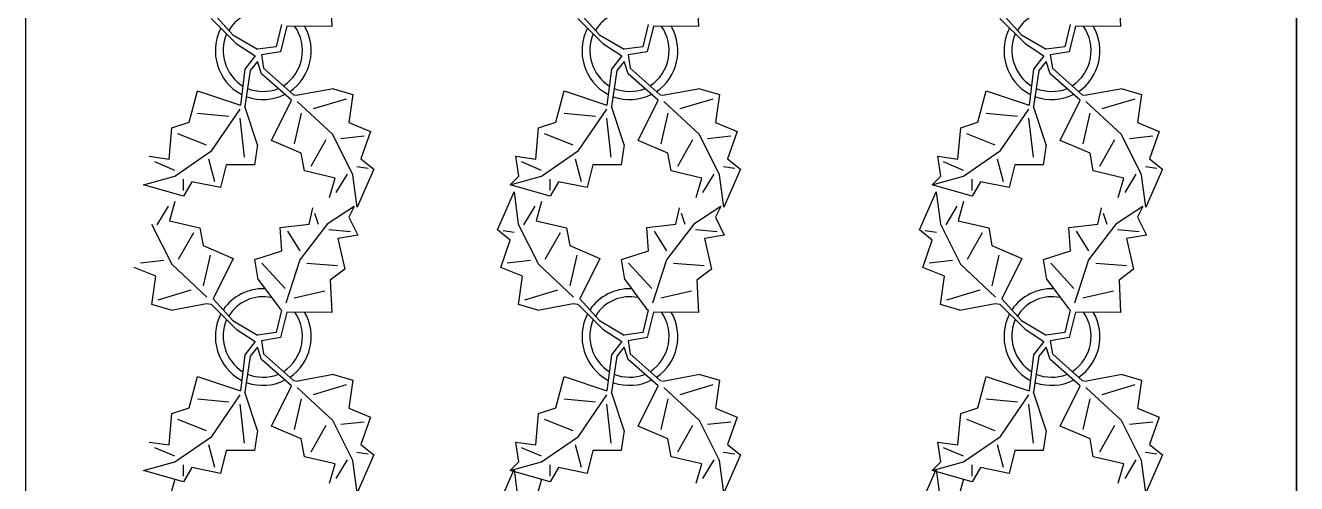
# Model space of a CAD drawing. Header units: inches. Extents: x 8624 to 20537, y 780 to 7738.
# Drawn here: x 17139.8 to 17297.6, y 1747.2 to 1804.2 of the extents above; entities that cross this region are included whole.
import ezdxf

# ---------------------------------------------------------------- set-up
doc = ezdxf.new("R2010")
doc.units = ezdxf.units.IN
doc.header["$MEASUREMENT"] = 0

msp = doc.modelspace()

# ---------------------------------------------------------------- linework, layer by layer
for p, q in [((17139.85, 2729.61), (17139.85, 1318.98)), ((17297.59, 2729.61), (17297.59, 1331.61))]:
    msp.add_line(p, q)
at = {"color": 73}
msp.add_line((17297.59, 1331.61), (17297.59, 2030.61), dxfattribs=at)
at = {"color": 114, "linetype": 'Continuous'}
for p, q in [((17177.68, 1808.02), (17177.88, 1804)), ((17223.18, 1808.02), (17223.38, 1804)), ((17275.56, 1808.02), (17275.75, 1804)), ((17162.9, 1805.03), (17166.02, 1801.9)), ((17165.57, 1802.99), (17163.13, 1805.69)), ((17208.4, 1805.03), (17211.52, 1801.9)), ((17211.07, 1802.99), (17208.63, 1805.69)), ((17260.78, 1805.03), (17263.9, 1801.9)), ((17263.44, 1802.99), (17261.01, 1805.69)), ((17171.62, 1804.27), (17170.98, 1801.5)), ((17172.29, 1804.04), (17171.5, 1800.89)), ((17177.88, 1804), (17172.29, 1804.04)), ((17217.12, 1804.27), (17216.48, 1801.5)), ((17217.79, 1804.04), (17217, 1800.89)), ((17223.38, 1804), (17217.79, 1804.04)), ((17269.49, 1804.27), (17268.85, 1801.5)), ((17270.16, 1804.04), (17269.37, 1800.89)), ((17275.75, 1804), (17270.16, 1804.04)), ((17165.57, 1802.99), (17168.63, 1801.19)), ((17166.02, 1801.9), (17168.37, 1800.38)), ((17170.98, 1801.5), (17168.63, 1801.19)), ((17170.98, 1801.5), (17170.98, 1801.5)), ((17211.07, 1802.99), (17214.13, 1801.19)), ((17211.52, 1801.9), (17213.87, 1800.38)), ((17216.48, 1801.5), (17214.13, 1801.19)), ((17216.48, 1801.5), (17216.48, 1801.5)), ((17263.44, 1802.99), (17266.5, 1801.19)), ((17263.9, 1801.9), (17266.24, 1800.38)), ((17268.85, 1801.5), (17266.5, 1801.19)), ((17268.85, 1801.5), (17268.85, 1801.5)), ((17168.37, 1800.38), (17167.09, 1798.72)), ((17171.5, 1800.89), (17169.15, 1800.48)), ((17169.15, 1800.48), (17169.41, 1798.85)), ((17213.87, 1800.38), (17212.59, 1798.72)), ((17217, 1800.89), (17214.65, 1800.48)), ((17214.65, 1800.48), (17214.91, 1798.85)), ((17266.24, 1800.38), (17264.96, 1798.72)), ((17269.37, 1800.89), (17267.03, 1800.48)), ((17267.03, 1800.48), (17267.29, 1798.85)), ((17167.09, 1798.72), (17166.52, 1794.26)), ((17167.72, 1798.55), (17167.07, 1794.07)), ((17168.63, 1799.67), (17167.72, 1798.55)), ((17169.15, 1798.14), (17168.63, 1799.67)), ((17169.41, 1798.85), (17173.1, 1795.53)), ((17212.59, 1798.72), (17212.02, 1794.26)), ((17213.22, 1798.55), (17212.57, 1794.07)), ((17214.13, 1799.67), (17213.22, 1798.55)), ((17214.65, 1798.14), (17214.13, 1799.67)), ((17214.91, 1798.85), (17218.6, 1795.53)), ((17264.96, 1798.72), (17264.39, 1794.26)), ((17265.59, 1798.55), (17264.94, 1794.07)), ((17266.5, 1799.67), (17265.59, 1798.55)), ((17267.03, 1798.14), (17266.5, 1799.67)), ((17267.29, 1798.85), (17270.97, 1795.53)), ((17172.87, 1794.86), (17169.15, 1798.14)), ((17218.37, 1794.86), (17214.65, 1798.14)), ((17270.74, 1794.86), (17267.03, 1798.14)), ((17160.16, 1792.14), (17161.22, 1796.02)), ((17161.22, 1796.02), (17166.52, 1794.26)), ((17173.1, 1795.53), (17173.67, 1795.47)), ((17178.06, 1796.28), (17173.67, 1795.47)), ((17178.06, 1796.28), (17180.47, 1795.58)), ((17180.47, 1795.58), (17179.97, 1792.08)), ((17205.66, 1792.14), (17206.72, 1796.02)), ((17206.72, 1796.02), (17212.02, 1794.26)), ((17218.6, 1795.53), (17219.17, 1795.47)), ((17223.56, 1796.28), (17219.17, 1795.47)), ((17223.56, 1796.28), (17225.97, 1795.58)), ((17225.97, 1795.58), (17225.47, 1792.08)), ((17258.03, 1792.14), (17259.09, 1796.02)), ((17259.09, 1796.02), (17264.39, 1794.26)), ((17270.97, 1795.53), (17271.54, 1795.47)), ((17275.94, 1796.28), (17271.54, 1795.47)), ((17275.94, 1796.28), (17278.34, 1795.58)), ((17278.34, 1795.58), (17277.85, 1792.08)), ((17162.98, 1788.6), (17166.51, 1793.75)), ((17168.64, 1789.31), (17167.07, 1794.07)), ((17170.38, 1789.86), (17172.87, 1794.86)), ((17177.98, 1790.58), (17173.59, 1794.68)), ((17179.67, 1794.98), (17175.57, 1793.77)), ((17208.48, 1788.6), (17212.01, 1793.75)), ((17214.14, 1789.31), (17212.57, 1794.07)), ((17215.88, 1789.86), (17218.37, 1794.86)), ((17223.48, 1790.58), (17219.09, 1794.68)), ((17225.17, 1794.98), (17221.07, 1793.77)), ((17260.86, 1788.6), (17264.38, 1793.75)), ((17266.52, 1789.31), (17264.94, 1794.07)), ((17268.25, 1789.86), (17270.74, 1794.86)), ((17275.85, 1790.58), (17271.46, 1794.68)), ((17277.54, 1794.98), (17273.44, 1793.77)), ((17158.03, 1791.43), (17160.16, 1792.14)), ((17165.11, 1792.84), (17161.22, 1793.2)), ((17166.44, 1792.61), (17167.01, 1787.77)), ((17174.07, 1793.27), (17173.18, 1789.46)), ((17179.97, 1792.08), (17182.68, 1790.99)), ((17203.53, 1791.43), (17205.66, 1792.14)), ((17210.61, 1792.84), (17206.72, 1793.2)), ((17211.94, 1792.61), (17212.51, 1787.77)), ((17219.57, 1793.27), (17218.68, 1789.46)), ((17225.47, 1792.08), (17228.18, 1790.99)), ((17255.91, 1791.43), (17258.03, 1792.14)), ((17262.98, 1792.84), (17259.09, 1793.2)), ((17264.31, 1792.61), (17264.89, 1787.77)), ((17271.94, 1793.27), (17271.05, 1789.46)), ((17277.85, 1792.08), (17280.55, 1790.99)), ((17157.68, 1787.54), (17158.03, 1791.43)), ((17158.74, 1790.72), (17162.28, 1789.31)), ((17180.49, 1785.58), (17177.98, 1790.58)), ((17182.68, 1790.99), (17181.48, 1787.58)), ((17203.18, 1787.54), (17203.53, 1791.43)), ((17204.24, 1790.72), (17207.78, 1789.31)), ((17225.99, 1785.58), (17223.48, 1790.58)), ((17228.18, 1790.99), (17226.98, 1787.58)), ((17255.56, 1787.54), (17255.91, 1791.43)), ((17256.62, 1790.72), (17260.15, 1789.31)), ((17278.36, 1785.58), (17275.85, 1790.58)), ((17280.55, 1790.99), (17279.36, 1787.58)), ((17168.64, 1789.31), (17168.29, 1786.83)), ((17174.08, 1788.27), (17170.38, 1789.86)), ((17175.29, 1786.67), (17177.18, 1789.97)), ((17181.88, 1790.38), (17178.98, 1790.08)), ((17214.14, 1789.31), (17213.79, 1786.83)), ((17219.58, 1788.27), (17215.88, 1789.86)), ((17220.79, 1786.67), (17222.68, 1789.97)), ((17227.38, 1790.38), (17224.48, 1790.08)), ((17266.52, 1789.31), (17266.16, 1786.83)), ((17271.96, 1788.27), (17268.25, 1789.86)), ((17273.16, 1786.67), (17275.05, 1789.97)), ((17279.75, 1790.38), (17276.85, 1790.08)), ((17155.21, 1787.89), (17157.68, 1787.54)), ((17158.39, 1785.42), (17162.98, 1788.6)), ((17163.34, 1784.71), (17162.63, 1787.54)), ((17174.49, 1786.07), (17174.08, 1788.27)), ((17181.48, 1787.58), (17183.09, 1786.29)), ((17200.71, 1787.89), (17203.18, 1787.54)), ((17201.06, 1785.42), (17200.71, 1787.89)), ((17203.89, 1785.42), (17208.48, 1788.6)), ((17208.84, 1784.71), (17208.13, 1787.54)), ((17219.99, 1786.07), (17219.58, 1788.27)), ((17226.98, 1787.58), (17228.59, 1786.29)), ((17253.08, 1787.89), (17255.56, 1787.54)), ((17253.43, 1785.42), (17253.08, 1787.89)), ((17256.26, 1785.42), (17260.86, 1788.6)), ((17261.21, 1784.71), (17260.5, 1787.54)), ((17272.36, 1786.07), (17271.96, 1788.27)), ((17279.36, 1787.58), (17280.96, 1786.29)), ((17158.39, 1786.12), (17155.91, 1787.19)), ((17164.75, 1786.83), (17164.05, 1784)), ((17168.29, 1786.83), (17164.75, 1786.83)), ((17178.29, 1785.18), (17174.49, 1786.07)), ((17179.79, 1785.68), (17178.39, 1783.38)), ((17182.39, 1786.39), (17180.99, 1786.58)), ((17183.09, 1786.29), (17181, 1781.58)), ((17203.89, 1786.12), (17201.41, 1787.19)), ((17210.25, 1786.83), (17209.55, 1784)), ((17213.79, 1786.83), (17210.25, 1786.83)), ((17223.79, 1785.18), (17219.99, 1786.07)), ((17225.29, 1785.68), (17223.89, 1783.38)), ((17227.89, 1786.39), (17226.49, 1786.58)), ((17228.59, 1786.29), (17226.5, 1781.58)), ((17256.26, 1786.12), (17253.79, 1787.19)), ((17262.63, 1786.83), (17261.92, 1784)), ((17266.16, 1786.83), (17262.63, 1786.83)), ((17276.16, 1785.18), (17272.36, 1786.07)), ((17277.66, 1785.68), (17276.27, 1783.38)), ((17280.26, 1786.39), (17278.86, 1786.58)), ((17280.96, 1786.29), (17278.87, 1781.58)), ((17154.5, 1784.36), (17158.39, 1785.42)), ((17159.45, 1782.94), (17154.5, 1784.36)), ((17159.45, 1783.65), (17159.45, 1785.06)), ((17160.51, 1784.71), (17159.45, 1782.94)), ((17164.05, 1784), (17160.51, 1784.71)), ((17177.59, 1782.77), (17178.29, 1785.18)), ((17181, 1781.58), (17180.49, 1785.58)), ((17200, 1784.36), (17203.89, 1785.42)), ((17200, 1784.36), (17201.06, 1785.42)), ((17204.95, 1782.94), (17200, 1784.36)), ((17204.95, 1783.65), (17204.95, 1785.06)), ((17206.01, 1784.71), (17204.95, 1782.94)), ((17209.55, 1784), (17206.01, 1784.71)), ((17223.09, 1782.77), (17223.79, 1785.18)), ((17226.5, 1781.58), (17225.99, 1785.58)), ((17252.37, 1784.36), (17256.26, 1785.42)), ((17252.37, 1784.36), (17253.43, 1785.42)), ((17257.32, 1782.94), (17252.37, 1784.36)), ((17257.32, 1783.65), (17257.32, 1785.06)), ((17258.38, 1784.71), (17257.32, 1782.94)), ((17261.92, 1784), (17258.38, 1784.71)), ((17275.47, 1782.77), (17276.16, 1785.18)), ((17278.87, 1781.58), (17278.36, 1785.58)), ((17198.42, 1778.77), (17200.5, 1783.48)), ((17200.5, 1783.48), (17201.01, 1779.48)), ((17250.79, 1778.77), (17252.88, 1783.48)), ((17252.88, 1783.48), (17253.39, 1779.48)), ((17156.21, 1779.38), (17157.61, 1781.68)), ((17158.41, 1782.28), (17157.71, 1779.88)), ((17175.05, 1779.47), (17175.52, 1781.48)), ((17180.66, 1781.67), (17177.29, 1779.46)), ((17180.66, 1781.67), (17179.98, 1780.33)), ((17201.71, 1779.38), (17203.11, 1781.68)), ((17203.91, 1782.28), (17203.21, 1779.88)), ((17220.55, 1779.47), (17221.02, 1781.48)), ((17226.16, 1781.67), (17222.79, 1779.46)), ((17226.16, 1781.67), (17225.48, 1780.33)), ((17254.09, 1779.38), (17255.48, 1781.68)), ((17256.28, 1782.28), (17255.59, 1779.88)), ((17272.93, 1779.47), (17273.39, 1781.48)), ((17278.53, 1781.67), (17275.16, 1779.46)), ((17278.53, 1781.67), (17277.85, 1780.33)), ((17155.51, 1779.48), (17158.02, 1774.48)), ((17157.71, 1779.88), (17161.51, 1778.99)), ((17171.47, 1779.05), (17175.05, 1779.47)), ((17177.29, 1779.46), (17173.9, 1775.01)), ((17175.73, 1780.81), (17176.17, 1779.47)), ((17179.98, 1780.33), (17181.08, 1778.09)), ((17201.01, 1779.48), (17203.52, 1774.48)), ((17203.21, 1779.88), (17207.01, 1778.99)), ((17216.97, 1779.05), (17220.55, 1779.47)), ((17222.79, 1779.46), (17219.4, 1775.01)), ((17221.23, 1780.81), (17221.67, 1779.47)), ((17225.48, 1780.33), (17226.58, 1778.09)), ((17253.39, 1779.48), (17255.9, 1774.48)), ((17255.59, 1779.88), (17259.39, 1778.99)), ((17269.35, 1779.05), (17272.93, 1779.47)), ((17275.16, 1779.46), (17271.78, 1775.01)), ((17273.61, 1780.81), (17274.04, 1779.47)), ((17277.85, 1780.33), (17278.95, 1778.09)), ((17160.72, 1778.39), (17158.82, 1775.08)), ((17161.51, 1778.99), (17161.92, 1776.79)), ((17171.67, 1776.15), (17171.47, 1779.05)), ((17172.36, 1778.6), (17173.91, 1776.13)), ((17177.51, 1778.78), (17180.19, 1778.54)), ((17181.08, 1778.09), (17178.62, 1777.66)), ((17200.02, 1777.47), (17198.42, 1778.77)), ((17199.12, 1778.67), (17200.52, 1778.48)), ((17206.22, 1778.39), (17204.32, 1775.08)), ((17207.01, 1778.99), (17207.42, 1776.79)), ((17217.17, 1776.15), (17216.97, 1779.05)), ((17217.86, 1778.6), (17219.41, 1776.13)), ((17223.01, 1778.78), (17225.69, 1778.54)), ((17226.58, 1778.09), (17224.12, 1777.66)), ((17252.39, 1777.47), (17250.79, 1778.77)), ((17251.49, 1778.67), (17252.89, 1778.48)), ((17258.59, 1778.39), (17256.7, 1775.08)), ((17259.39, 1778.99), (17259.79, 1776.79)), ((17269.55, 1776.15), (17269.35, 1779.05)), ((17270.24, 1778.6), (17271.78, 1776.13)), ((17275.38, 1778.78), (17278.06, 1778.54)), ((17278.95, 1778.09), (17276.49, 1777.66)), ((17161.92, 1776.79), (17165.62, 1775.2)), ((17178.62, 1777.66), (17179.48, 1773.85)), ((17198.83, 1774.07), (17200.02, 1777.47)), ((17207.42, 1776.79), (17211.12, 1775.2)), ((17224.12, 1777.66), (17224.98, 1773.85)), ((17251.2, 1774.07), (17252.39, 1777.47)), ((17259.79, 1776.79), (17263.5, 1775.2)), ((17276.49, 1777.66), (17277.36, 1773.85)), ((17154.12, 1774.67), (17157.02, 1774.98)), ((17161.93, 1771.79), (17162.82, 1775.59)), ((17165.62, 1775.2), (17163.13, 1770.19)), ((17168.31, 1775.05), (17171.67, 1776.15)), ((17168.74, 1772.59), (17168.31, 1775.05)), ((17173.9, 1775.01), (17172.17, 1769.66)), ((17199.62, 1774.67), (17202.52, 1774.98)), ((17207.43, 1771.79), (17208.32, 1775.59)), ((17211.12, 1775.2), (17208.63, 1770.19)), ((17213.81, 1775.05), (17217.17, 1776.15)), ((17214.24, 1772.59), (17213.81, 1775.05)), ((17219.4, 1775.01), (17217.67, 1769.66)), ((17252, 1774.67), (17254.9, 1774.98)), ((17259.8, 1771.79), (17260.7, 1775.59)), ((17263.5, 1775.2), (17261.01, 1770.19)), ((17266.19, 1775.05), (17269.55, 1776.15)), ((17266.61, 1772.59), (17266.19, 1775.05)), ((17271.78, 1775.01), (17270.05, 1769.66)), ((17156.03, 1772.98), (17153.33, 1774.07)), ((17158.02, 1774.48), (17162.37, 1770.37)), ((17169.2, 1774.6), (17172.09, 1771.45)), ((17178.59, 1774.3), (17174.79, 1774.56)), ((17179.48, 1773.85), (17177.68, 1772.52)), ((17201.53, 1772.98), (17198.83, 1774.07)), ((17203.52, 1774.48), (17207.87, 1770.37)), ((17214.7, 1774.6), (17217.59, 1771.45)), ((17224.09, 1774.3), (17220.29, 1774.56)), ((17224.98, 1773.85), (17223.18, 1772.52)), ((17253.9, 1772.98), (17251.2, 1774.07)), ((17255.9, 1774.48), (17260.24, 1770.37)), ((17267.08, 1774.6), (17269.96, 1771.45)), ((17276.47, 1774.3), (17272.67, 1774.56)), ((17277.36, 1773.85), (17275.56, 1772.52)), ((17155.54, 1769.48), (17156.03, 1772.98)), ((17168.74, 1772.59), (17171.4, 1768.99)), ((17177.68, 1772.52), (17177.88, 1768.5)), ((17201.04, 1769.48), (17201.53, 1772.98)), ((17214.24, 1772.59), (17216.9, 1768.99)), ((17223.18, 1772.52), (17223.38, 1768.5)), ((17253.41, 1769.48), (17253.9, 1772.98)), ((17266.61, 1772.59), (17269.27, 1768.99)), ((17275.56, 1772.52), (17275.75, 1768.5)), ((17156.33, 1770.08), (17160.43, 1771.29)), ((17165.57, 1767.49), (17163.13, 1770.19)), ((17173.19, 1770.32), (17177, 1771.19)), ((17201.83, 1770.08), (17205.93, 1771.29)), ((17211.07, 1767.49), (17208.63, 1770.19)), ((17218.69, 1770.32), (17222.5, 1771.19)), ((17254.21, 1770.08), (17258.31, 1771.29)), ((17263.44, 1767.49), (17261.01, 1770.19)), ((17271.07, 1770.32), (17274.88, 1771.19)), ((17157.94, 1768.78), (17155.54, 1769.48)), ((17157.94, 1768.78), (17162.34, 1769.59)), ((17162.34, 1769.59), (17162.9, 1769.53)), ((17162.9, 1769.53), (17166.02, 1766.4)), ((17171.62, 1768.77), (17170.98, 1766)), ((17171.4, 1768.99), (17171.62, 1768.77)), ((17172.29, 1768.54), (17171.5, 1765.39)), ((17177.88, 1768.5), (17172.29, 1768.54)), ((17203.44, 1768.78), (17201.04, 1769.48)), ((17203.44, 1768.78), (17207.84, 1769.59)), ((17207.84, 1769.59), (17208.4, 1769.53)), ((17208.4, 1769.53), (17211.52, 1766.4)), ((17217.12, 1768.77), (17216.48, 1766)), ((17216.9, 1768.99), (17217.12, 1768.77)), ((17217.79, 1768.54), (17217, 1765.39)), ((17223.38, 1768.5), (17217.79, 1768.54)), ((17255.81, 1768.78), (17253.41, 1769.48)), ((17255.81, 1768.78), (17260.21, 1769.59)), ((17260.21, 1769.59), (17260.78, 1769.53)), ((17260.78, 1769.53), (17263.9, 1766.4)), ((17269.49, 1768.77), (17268.85, 1766)), ((17269.27, 1768.99), (17269.49, 1768.77)), ((17270.16, 1768.54), (17269.37, 1765.39)), ((17275.75, 1768.5), (17270.16, 1768.54)), ((17165.57, 1767.49), (17168.63, 1765.69)), ((17211.07, 1767.49), (17214.13, 1765.69)), ((17263.44, 1767.49), (17266.5, 1765.69)), ((17166.02, 1766.4), (17168.37, 1764.88)), ((17170.98, 1766), (17168.63, 1765.69)), ((17171.5, 1765.39), (17169.15, 1764.98)), ((17170.98, 1766), (17170.98, 1766)), ((17211.52, 1766.4), (17213.87, 1764.88)), ((17216.48, 1766), (17214.13, 1765.69)), ((17217, 1765.39), (17214.65, 1764.98)), ((17216.48, 1766), (17216.48, 1766)), ((17263.9, 1766.4), (17266.24, 1764.88)), ((17268.85, 1766), (17266.5, 1765.69)), ((17269.37, 1765.39), (17267.03, 1764.98)), ((17268.85, 1766), (17268.85, 1766)), ((17168.37, 1764.88), (17167.09, 1763.22)), ((17168.63, 1764.17), (17167.72, 1763.05)), ((17169.15, 1762.64), (17168.63, 1764.17)), ((17169.15, 1764.98), (17169.41, 1763.35)), ((17213.87, 1764.88), (17212.59, 1763.22)), ((17214.13, 1764.17), (17213.22, 1763.05)), ((17214.65, 1762.64), (17214.13, 1764.17)), ((17214.65, 1764.98), (17214.91, 1763.35)), ((17266.24, 1764.88), (17264.96, 1763.22)), ((17266.5, 1764.17), (17265.59, 1763.05)), ((17267.03, 1762.64), (17266.5, 1764.17)), ((17267.03, 1764.98), (17267.29, 1763.35)), ((17167.09, 1763.22), (17166.52, 1758.76)), ((17167.72, 1763.05), (17167.07, 1758.57)), ((17172.87, 1759.36), (17169.15, 1762.64)), ((17169.41, 1763.35), (17173.1, 1760.03)), ((17212.59, 1763.22), (17212.02, 1758.76)), ((17213.22, 1763.05), (17212.57, 1758.57)), ((17218.37, 1759.36), (17214.65, 1762.64)), ((17214.91, 1763.35), (17218.6, 1760.03)), ((17264.96, 1763.22), (17264.39, 1758.76)), ((17265.59, 1763.05), (17264.94, 1758.57)), ((17270.74, 1759.36), (17267.03, 1762.64)), ((17267.29, 1763.35), (17270.97, 1760.03)), ((17160.16, 1756.64), (17161.22, 1760.52)), ((17161.22, 1760.52), (17166.52, 1758.76)), ((17178.06, 1760.78), (17173.67, 1759.97)), ((17178.06, 1760.78), (17180.47, 1760.08)), ((17205.66, 1756.64), (17206.72, 1760.52)), ((17206.72, 1760.52), (17212.02, 1758.76)), ((17223.56, 1760.78), (17219.17, 1759.97)), ((17223.56, 1760.78), (17225.97, 1760.08)), ((17258.03, 1756.64), (17259.09, 1760.52)), ((17259.09, 1760.52), (17264.39, 1758.76)), ((17275.94, 1760.78), (17271.54, 1759.97)), ((17275.94, 1760.78), (17278.34, 1760.08)), ((17170.38, 1754.36), (17172.87, 1759.36)), ((17173.1, 1760.03), (17173.67, 1759.97)), ((17177.98, 1755.08), (17173.59, 1759.18)), ((17179.67, 1759.48), (17175.57, 1758.27)), ((17180.47, 1760.08), (17179.97, 1756.58)), ((17215.88, 1754.36), (17218.37, 1759.36)), ((17218.6, 1760.03), (17219.17, 1759.97)), ((17223.48, 1755.08), (17219.09, 1759.18)), ((17225.17, 1759.48), (17221.07, 1758.27)), ((17225.97, 1760.08), (17225.47, 1756.58)), ((17268.25, 1754.36), (17270.74, 1759.36)), ((17270.97, 1760.03), (17271.54, 1759.97)), ((17275.85, 1755.08), (17271.46, 1759.18)), ((17277.54, 1759.48), (17273.44, 1758.27)), ((17278.34, 1760.08), (17277.85, 1756.58)), ((17165.11, 1757.34), (17161.22, 1757.7)), ((17162.98, 1753.1), (17166.51, 1758.25)), ((17168.64, 1753.81), (17167.07, 1758.57)), ((17174.07, 1757.77), (17173.18, 1753.96)), ((17210.61, 1757.34), (17206.72, 1757.7)), ((17208.48, 1753.1), (17212.01, 1758.25)), ((17214.14, 1753.81), (17212.57, 1758.57)), ((17219.57, 1757.77), (17218.68, 1753.96)), ((17262.98, 1757.34), (17259.09, 1757.7)), ((17260.86, 1753.1), (17264.38, 1758.25)), ((17266.52, 1753.81), (17264.94, 1758.57)), ((17271.94, 1757.77), (17271.05, 1753.96)), ((17157.68, 1752.04), (17158.03, 1755.93)), ((17158.03, 1755.93), (17160.16, 1756.64)), ((17166.44, 1757.11), (17167.01, 1752.27)), ((17179.97, 1756.58), (17182.68, 1755.49)), ((17203.18, 1752.04), (17203.53, 1755.93)), ((17203.53, 1755.93), (17205.66, 1756.64)), ((17211.94, 1757.11), (17212.51, 1752.27)), ((17225.47, 1756.58), (17228.18, 1755.49)), ((17255.56, 1752.04), (17255.91, 1755.93)), ((17255.91, 1755.93), (17258.03, 1756.64)), ((17264.31, 1757.11), (17264.89, 1752.27)), ((17277.85, 1756.58), (17280.55, 1755.49)), ((17158.74, 1755.22), (17162.28, 1753.81)), ((17174.08, 1752.77), (17170.38, 1754.36)), ((17175.29, 1751.17), (17177.18, 1754.47)), ((17180.49, 1750.08), (17177.98, 1755.08)), ((17181.88, 1754.88), (17178.98, 1754.58)), ((17182.68, 1755.49), (17181.48, 1752.08)), ((17204.24, 1755.22), (17207.78, 1753.81)), ((17219.58, 1752.77), (17215.88, 1754.36)), ((17220.79, 1751.17), (17222.68, 1754.47)), ((17225.99, 1750.08), (17223.48, 1755.08)), ((17227.38, 1754.88), (17224.48, 1754.58)), ((17228.18, 1755.49), (17226.98, 1752.08)), ((17256.62, 1755.22), (17260.15, 1753.81)), ((17271.96, 1752.77), (17268.25, 1754.36)), ((17273.16, 1751.17), (17275.05, 1754.47)), ((17278.36, 1750.08), (17275.85, 1755.08)), ((17279.75, 1754.88), (17276.85, 1754.58)), ((17280.55, 1755.49), (17279.36, 1752.08)), ((17158.39, 1749.92), (17162.98, 1753.1)), ((17168.64, 1753.81), (17168.29, 1751.33)), ((17174.49, 1750.57), (17174.08, 1752.77)), ((17203.89, 1749.92), (17208.48, 1753.1)), ((17214.14, 1753.81), (17213.79, 1751.33)), ((17219.99, 1750.57), (17219.58, 1752.77)), ((17256.26, 1749.92), (17260.86, 1753.1)), ((17266.52, 1753.81), (17266.16, 1751.33)), ((17272.36, 1750.57), (17271.96, 1752.77)), ((17155.21, 1752.39), (17157.68, 1752.04)), ((17158.39, 1750.62), (17155.91, 1751.69)), ((17163.34, 1749.21), (17162.63, 1752.04)), ((17164.75, 1751.33), (17164.05, 1748.5)), ((17168.29, 1751.33), (17164.75, 1751.33)), ((17182.39, 1750.89), (17180.99, 1751.08)), ((17181.48, 1752.08), (17183.09, 1750.79)), ((17200.71, 1752.39), (17203.18, 1752.04)), ((17201.06, 1749.92), (17200.71, 1752.39)), ((17203.89, 1750.62), (17201.41, 1751.69)), ((17208.84, 1749.21), (17208.13, 1752.04)), ((17210.25, 1751.33), (17209.55, 1748.5)), ((17213.79, 1751.33), (17210.25, 1751.33)), ((17227.89, 1750.89), (17226.49, 1751.08)), ((17226.98, 1752.08), (17228.59, 1750.79)), ((17253.08, 1752.39), (17255.56, 1752.04)), ((17253.43, 1749.92), (17253.08, 1752.39)), ((17256.26, 1750.62), (17253.79, 1751.69)), ((17261.21, 1749.21), (17260.5, 1752.04)), ((17262.63, 1751.33), (17261.92, 1748.5)), ((17266.16, 1751.33), (17262.63, 1751.33)), ((17280.26, 1750.89), (17278.86, 1751.08)), ((17279.36, 1752.08), (17280.96, 1750.79)), ((17154.5, 1748.86), (17158.39, 1749.92)), ((17159.45, 1748.15), (17159.45, 1749.56)), ((17178.29, 1749.68), (17174.49, 1750.57)), ((17177.59, 1747.27), (17178.29, 1749.68)), ((17179.79, 1750.18), (17178.39, 1747.88)), ((17181, 1746.08), (17180.49, 1750.08)), ((17183.09, 1750.79), (17181, 1746.08)), ((17200, 1748.86), (17203.89, 1749.92)), ((17200, 1748.86), (17201.06, 1749.92)), ((17204.95, 1748.15), (17204.95, 1749.56)), ((17223.79, 1749.68), (17219.99, 1750.57)), ((17223.09, 1747.27), (17223.79, 1749.68)), ((17225.29, 1750.18), (17223.89, 1747.88)), ((17226.5, 1746.08), (17225.99, 1750.08)), ((17228.59, 1750.79), (17226.5, 1746.08)), ((17252.37, 1748.86), (17256.26, 1749.92)), ((17252.37, 1748.86), (17253.43, 1749.92)), ((17257.32, 1748.15), (17257.32, 1749.56)), ((17276.16, 1749.68), (17272.36, 1750.57)), ((17275.47, 1747.27), (17276.16, 1749.68)), ((17277.66, 1750.18), (17276.27, 1747.88)), ((17278.87, 1746.08), (17278.36, 1750.08)), ((17280.96, 1750.79), (17278.87, 1746.08)), ((17159.45, 1747.44), (17154.5, 1748.86)), ((17160.51, 1749.21), (17159.45, 1747.44)), ((17164.05, 1748.5), (17160.51, 1749.21)), ((17198.42, 1744.27), (17200.5, 1748.98)), ((17204.95, 1747.44), (17200, 1748.86)), ((17200.5, 1748.98), (17201.01, 1744.98)), ((17206.01, 1749.21), (17204.95, 1747.44)), ((17209.55, 1748.5), (17206.01, 1749.21)), ((17250.79, 1744.27), (17252.88, 1748.98)), ((17257.32, 1747.44), (17252.37, 1748.86)), ((17252.88, 1748.98), (17253.39, 1744.98)), ((17258.38, 1749.21), (17257.32, 1747.44)), ((17261.92, 1748.5), (17258.38, 1749.21)), ((17158.41, 1747.78), (17157.71, 1745.38)), ((17203.91, 1747.78), (17203.21, 1745.38)), ((17256.28, 1747.78), (17255.59, 1745.38))]:
    msp.add_line(p, q, dxfattribs=at)
for centre, radius, start, end in [((17169.35, 1800.94), 5, 78.1647, 148.6725), ((17214.85, 1800.94), 5, 78.1647, 148.6725), ((17267.22, 1800.94), 5, 78.1647, 148.6725), ((17169.57, 1800.99), 6.15, 152.5812, 241.2714), ((17169.67, 1801.08), 5.29, 157.3711, 237.472), ((17168.98, 1801.03), 5.25, 303.8219, 34.9414), ((17169.18, 1800.97), 6.13, 304.3757, 30.1028), ((17215.07, 1800.99), 6.15, 152.5812, 241.2714), ((17215.17, 1801.08), 5.29, 157.3711, 237.472), ((17214.48, 1801.03), 5.25, 303.8219, 34.9414), ((17214.68, 1800.97), 6.13, 304.3757, 30.1028), ((17267.44, 1800.99), 6.15, 152.5812, 241.2714), ((17267.55, 1801.08), 5.29, 157.3711, 237.472), ((17266.85, 1801.03), 5.25, 303.8219, 34.9414), ((17267.06, 1800.97), 6.13, 304.3757, 30.1028), ((17169.32, 1801.07), 6.13, 251.2017, 296.0918), ((17169.35, 1801.23), 5.28, 248.4094, 290.0301), ((17214.82, 1801.07), 6.13, 251.2017, 296.0918), ((17214.85, 1801.23), 5.28, 248.4094, 290.0301), ((17267.19, 1801.07), 6.13, 251.2017, 296.0918), ((17267.22, 1801.23), 5.28, 248.4094, 290.0301), ((17169.35, 1765.44), 6, 88.6147, 145.1169), ((17169.35, 1765.44), 5, 78.1647, 148.6725), ((17214.85, 1765.44), 6, 88.6147, 145.1169), ((17214.85, 1765.44), 5, 78.1647, 148.6725), ((17267.22, 1765.44), 6, 88.6147, 145.1169), ((17267.22, 1765.44), 5, 78.1647, 148.6725), ((17169.57, 1765.49), 6.15, 152.5812, 241.2714), ((17168.98, 1765.53), 5.25, 303.8219, 34.9414), ((17169.18, 1765.47), 6.13, 304.3757, 30.1028), ((17215.07, 1765.49), 6.15, 152.5812, 241.2714), ((17214.48, 1765.53), 5.25, 303.8219, 34.9414), ((17214.68, 1765.47), 6.13, 304.3757, 30.1028), ((17267.44, 1765.49), 6.15, 152.5812, 241.2714), ((17266.85, 1765.53), 5.25, 303.8219, 34.9414), ((17267.06, 1765.47), 6.13, 304.3757, 30.1028), ((17169.67, 1765.58), 5.29, 157.3711, 237.472), ((17215.17, 1765.58), 5.29, 157.3711, 237.472), ((17267.55, 1765.58), 5.29, 157.3711, 237.472), ((17169.35, 1765.73), 5.28, 248.4094, 290.0301), ((17214.85, 1765.73), 5.28, 248.4094, 290.0301), ((17267.22, 1765.73), 5.28, 248.4094, 290.0301), ((17169.32, 1765.57), 6.13, 251.2017, 296.0918), ((17214.82, 1765.57), 6.13, 251.2017, 296.0918), ((17267.19, 1765.57), 6.13, 251.2017, 296.0918)]:
    msp.add_arc(centre, radius, start, end, dxfattribs=at)

doc.saveas('drawing.dxf')
